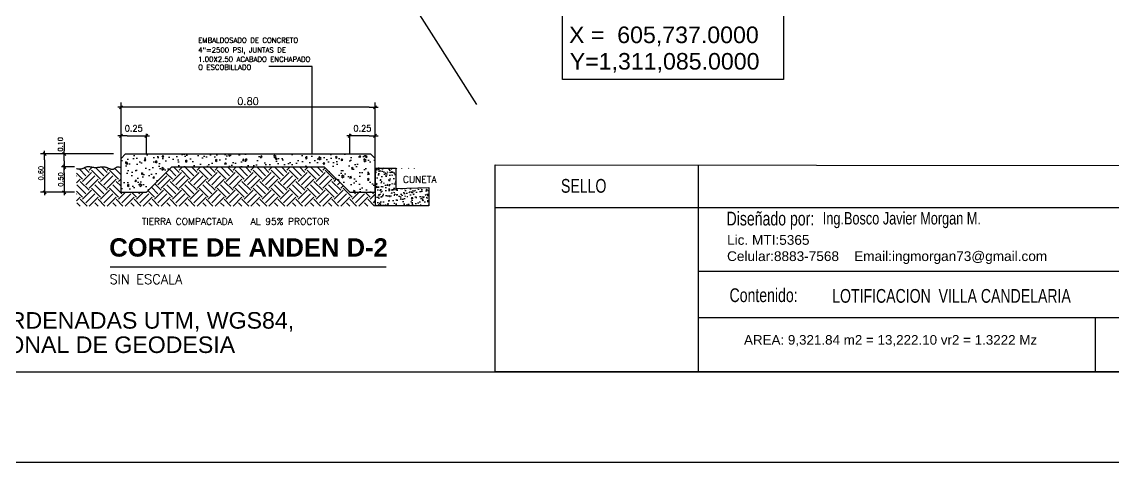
# Model space of a CAD drawing. Header units: millimetres. Extents: x 605064 to 1210630, y 1310999 to 2622410.
# Drawn here: x 605160.1 to 605341.3, y 1310999.4 to 1311072.5 of the extents above; entities that cross this region are included whole.
import ezdxf
from ezdxf.enums import TextEntityAlignment as Align

# ---------------------------------------------------------------- set-up
doc = ezdxf.new("R2010")
doc.units = ezdxf.units.MM
for name, color, linetype in [('CAJETIN', 5, 'Continuous'), ('CERCO', 6, 'Continuous'), ('COTAS', 3, 'Continuous'), ('CVL_CUADCON_TX', 2, 'Continuous'), ('FRAME 025', 7, 'Continuous'), ('PAREDES', 8, 'Continuous')]:
    doc.layers.add(name, color=color, linetype=linetype)
doc.layers.add('FRAME 070', color=7, linetype='Continuous', lineweight=70)
doc.styles.add('ARIALTEXT', font='')
doc.styles.add('PI', font='arial.ttf', dxfattribs={"height": 0.4})
doc.styles.add('PUNTOS PI', font='arial.ttf', dxfattribs={"height": 2.75})
doc.styles.add('ROMANS', font='ROMANS', dxfattribs={"height": 0.2})
doc.styles.get("Standard").update_dxf_attribs({"font": 'arial.ttf'})
doc.styles.add('TSN - Swis721 LtCn BT', font='swisscl.ttf')
doc.styles.get('ARIALTEXT').set_extended_font_data('Arial', bold=True)
doc.dimstyles.get("Standard").update_dxf_attribs({"dimtxt": 0.18, "dimasz": 0.18, "dimexe": 0.18, "dimexo": 0.0625, "dimgap": 0.09, "dimtad": 0, "dimtih": 1, "dimtoh": 1, "dimdec": 4, "dimzin": 0, "dimdsep": 46, "dimtxsty": 'Standard', "dimcen": 0.09, "dimadec": 0, "dimazin": 0, "dimtfac": 1, "dimtdec": 4, "dimtofl": 0, "dimtmove": 0, "dimatfit": 3, "dimfxl": 1, "dimtolj": 1, "dimtzin": 0, "dimarcsym": 0})

# ---------------------------------------------------------------- blocks, each defined once
blk = doc.blocks.new('DEPSA')
at = {"color": 8}
blk.add_line((-1, 0), (0.5, 0), dxfattribs=at)
at = {"color": 4}
blk.add_line((-0.25, -0.25), (0.25, 0.25), dxfattribs=at)

msp = doc.modelspace()

# ---------------------------------------------------------------- hatches: boundary and pattern name
h = msp.add_hatch()
h.set_pattern_fill('AR-CONC', color=6, scale=0.421875, angle=45, style=0)
h.set_pattern_definition([(95, (604309.0537, 1310210.7352), (2.32686, 1.9524674), [0.316406, -3.480469]), (40, (604309.0537, 1310210.7352), (-2.6577795, 1.829959), [0.253125, -2.784375]), (145.4514, (604309.2476, 1310210.898), (-0.3309165, 3.782427), [0.268904, -2.957943]), (91.1842, (604308.457, 1310211.3318), (3.677455, 2.689933), [0.47461, -5.220703]), (141.6356, (604308.7635, 1310211.556), (-0.117699, 5.694096), [0.403356, -4.436914]), (36.1842, (604308.457, 1310211.332), (-0.117703, 5.694096), [0.379687, -4.176562]), (66, (604308.9045, 1310211.481), (2.9816926, 0.5795823), [0.316406, -3.480469]), (11, (604308.9045, 1310211.481), (-1.437364, 2.8890356), [0.253125, -2.784375]), (116.4514, (604309.153, 1310211.5293), (1.544331, 3.468617), [0.268904, -2.957943]), (82.5, (604309.0537, 1310210.7352), (-0.95678375, 1.029332), [0, -2.750625, 0, -2.8265625, 0, -2.7949219]), (52.5, (604309.0537, 1310210.7352), (-0.3918077, 1.9613367), [0, -1.6115625, 0, -2.6873437, 0, -1.0652344]), (12.5, (604308.3884, 1310210.07), (1.6597329, 1.5251657), [0, -1.0546875, 0, -3.290625, 0, -4.3664062]), (2.5, (604308.0901, 1310209.7716), (1.4410827, 2.0383304), [0, -1.3710937, 0, -2.1853125, 0, -3.1007812])])
h.paths.add_polyline_path([(605177.292, 1311050.549), (605176.534, 1311049.791), (605176.534, 1311044.187), (605180.753, 1311044.187), (605184.971, 1311048.406), (605210.284, 1311048.406), (605214.503, 1311044.187), (605218.721, 1311044.187), (605218.721, 1311049.791), (605217.964, 1311050.549)])
at = {"true_color": 0x939598}
h = msp.add_hatch(dxfattribs=at)
h.set_pattern_fill('EARTH', color=252, scale=8.4375, angle=45, style=0)
h.set_pattern_definition([(45, (606116.9071, 1310215.5746), (2e-16, 2.9831067), [2.109375, -2.109375]), (45, (606116.3478, 1310216.134), (2e-16, 2.9831067), [2.109375, -2.109375]), (45, (606115.7884, 1310216.6933), (2e-16, 2.9831067), [2.109375, -2.109375]), (135, (606115.7884, 1310217.0662), (-2.9831067, 5e-16), [2.109375, -2.109375]), (135, (606116.3478, 1310217.6255), (-2.9831067, 5e-16), [2.109375, -2.109375]), (135, (606116.9071, 1310218.1848), (-2.9831067, 5e-16), [2.109375, -2.109375])])
h.paths.add_polyline_path([(605184.971, 1311048.406), (605180.753, 1311044.187), (605176.534, 1311044.187), (605176.534, 1311048.184), (605176.379, 1311048.272), (605176.243, 1311048.331), (605176.125, 1311048.365), (605176.021, 1311048.377), (605175.929, 1311048.37), (605175.849, 1311048.35), (605175.776, 1311048.319), (605175.71, 1311048.282), (605175.648, 1311048.242), (605175.59, 1311048.2), (605175.533, 1311048.158), (605175.443, 1311048.091), (605175.338, 1311048.025), (605175.226, 1311047.982), (605175.098, 1311047.966), (605174.959, 1311047.978), (605174.811, 1311048.014), (605174.693, 1311048.056), (605174.613, 1311048.087), (605174.532, 1311048.122), (605174.45, 1311048.159), (605174.365, 1311048.196), (605174.28, 1311048.232), (605174.192, 1311048.267), (605174.103, 1311048.298), (605174.013, 1311048.324), (605173.921, 1311048.345), (605173.827, 1311048.36), (605173.731, 1311048.37), (605173.633, 1311048.375), (605173.532, 1311048.375), (605173.428, 1311048.372), (605173.322, 1311048.364), (605173.212, 1311048.353), (605173.098, 1311048.339), (605172.982, 1311048.323), (605172.863, 1311048.306), (605172.743, 1311048.291), (605172.622, 1311048.277), (605172.501, 1311048.266), (605172.379, 1311048.26), (605172.259, 1311048.26), (605172.14, 1311048.266), (605172.024, 1311048.278), (605171.909, 1311048.295), (605171.797, 1311048.314), (605171.687, 1311048.335), (605171.581, 1311048.355), (605171.478, 1311048.374), (605171.378, 1311048.391), (605171.282, 1311048.403), (605171.19, 1311048.41), (605171.101, 1311048.413), (605171.014, 1311048.41), (605170.928, 1311048.403), (605170.844, 1311048.389), (605170.761, 1311048.37), (605170.677, 1311048.345), (605170.594, 1311048.314), (605170.51, 1311048.278), (605170.426, 1311048.239), (605170.342, 1311048.199), (605170.258, 1311048.159), (605170.174, 1311048.12), (605170.09, 1311048.085), (605169.964, 1311048.041), (605169.799, 1311048.007), (605169.634, 1311047.997), (605169.467, 1311048.008), (605169.339, 1311048.03), (605169.254, 1311048.05), (605169.145, 1311048.078), (605169.145, 1311041.896), (605218.721, 1311041.896), (605218.721, 1311048.175), (605225.903, 1311048.143), (605225.81, 1311048.121), (605225.712, 1311048.105), (605225.614, 1311048.102), (605225.515, 1311048.112), (605225.414, 1311048.133), (605225.317, 1311048.159), (605225.227, 1311048.185), (605225.173, 1311048.201), (605225.117, 1311048.216), (605225.058, 1311048.229), (605224.995, 1311048.24), (605224.927, 1311048.247), (605224.853, 1311048.251), (605224.772, 1311048.249), (605224.682, 1311048.242), (605224.583, 1311048.228), (605224.477, 1311048.209), (605224.368, 1311048.185), (605224.256, 1311048.16), (605224.146, 1311048.133), (605224.039, 1311048.107), (605223.939, 1311048.083), (605223.847, 1311048.062), (605223.724, 1311048.037), (605223.6, 1311048.023), (605223.499, 1311048.028), (605223.41, 1311048.051), (605223.33, 1311048.087), (605223.24, 1311048.133), (605223.186, 1311048.16), (605223.129, 1311048.185), (605223.067, 1311048.209), (605223, 1311048.228), (605222.928, 1311048.242), (605222.849, 1311048.249), (605222.766, 1311048.251), (605222.678, 1311048.247), (605222.588, 1311048.238), (605222.496, 1311048.226), (605222.404, 1311048.21), (605222.313, 1311048.192), (605222.223, 1311048.173), (605222.137, 1311048.152), (605222.053, 1311048.13), (605221.974, 1311048.109), (605221.897, 1311048.087), (605221.825, 1311048.067), (605221.714, 1311048.036), (605221.598, 1311048.007), (605221.495, 1311047.988), (605221.404, 1311047.983), (605221.319, 1311047.994), (605221.24, 1311048.022), (605221.163, 1311048.066), (605221.09, 1311048.114), (605221.044, 1311048.144), (605220.997, 1311048.173), (605220.946, 1311048.2), (605220.893, 1311048.226), (605220.836, 1311048.247), (605220.777, 1311048.266), (605220.716, 1311048.28), (605220.653, 1311048.291), (605220.591, 1311048.299), (605220.529, 1311048.303), (605220.469, 1311048.303), (605220.411, 1311048.3), (605220.355, 1311048.294), (605220.303, 1311048.284), (605220.253, 1311048.273), (605220.204, 1311048.26), (605220.157, 1311048.246), (605220.08, 1311048.224), (605219.997, 1311048.204), (605219.905, 1311048.192), (605219.813, 1311048.19), (605219.722, 1311048.197), (605219.636, 1311048.213), (605219.556, 1311048.236), (605219.481, 1311048.261), (605219.436, 1311048.276), (605219.39, 1311048.289), (605219.342, 1311048.302), (605219.292, 1311048.313), (605219.24, 1311048.321), (605219.184, 1311048.325), (605219.123, 1311048.324), (605219.057, 1311048.316), (605218.985, 1311048.3), (605218.906, 1311048.273), (605218.818, 1311048.235), (605218.721, 1311048.184), (605218.721, 1311044.187), (605214.503, 1311044.187), (605210.284, 1311048.406)])
at = {"true_color": 0x000000}
h = msp.add_hatch(dxfattribs=at)
h.set_pattern_fill('AR-CONC', color=18, scale=0.01)
h.set_pattern_definition([(50, (302255.6716, 655455.9095), (1.82184669, -0.1593908554), [0.1905, -2.0955]), (355, (302255.6716, 655455.9095), (-0.3524342142, 1.9105684524), [0.1524, -1.6764058417]), (100.4514447, (302255.8234, 655455.8962), (1.469412471, 1.751177519), [0.161900088, -1.780902446]), (46.1842, (302255.6716, 655456.4175), (2.710790409, -0.420423279), [0.28575, -3.14325]), (96.6355576, (302255.8975, 655456.3824), (2.3740413405, 2.474261246), [0.242850231, -2.671356082]), (351.18415117, (302255.6716, 655456.4175), (2.374041341, 2.474261246), [0.228599671, -2.514597319]), (21, (302255.9256, 655456.2905), (1.5161439127, -1.022651982), [0.1905, -2.0955]), (326, (302255.9256, 655456.2905), (0.6180202835, 1.841879661), [0.1524, -1.6764]), (71.451445, (302256.052, 655456.2053), (2.134164193, 0.819227689), [0.161900088, -1.780899376]), (37.5, (302255.6716, 655455.9095), (0.0308860325, 0.84555038873), [0, -1.65608, 0, -1.7018, 0, -1.68275]), (7.5, (302255.6716, 655455.9095), (0.6681966251, 1.0018057482), [0, -0.97028, 0, -1.61798, 0, -0.64135]), (327.5, (302255.1052, 655455.9095), (1.3559059517, -0.0572874399), [0, -0.635, 0, -1.9812, 0, -2.6289]), (317.5, (302254.8512, 655455.9095), (1.4812918139, 0.2542649103), [0, -0.8255, 0, -1.31572, 0, -1.8669])])
h.paths.add_polyline_path([(605222.14, 1311044.823), (605222.14, 1311048.184), (605218.721, 1311048.184), (605218.721, 1311041.971), (605227.649, 1311041.971), (605227.649, 1311044.95)])

# ---------------------------------------------------------------- linework, layer by layer
at = {"color": 8}
for p, q in [((605176.534, 1311049.791), (605176.534, 1311059.072)), ((605217.721, 1311058.304), (605177.534, 1311058.304)), ((605218.721, 1311049.791), (605218.721, 1311059.072)), ((605176.534, 1311049.791), (605176.534, 1311057.236)), ((605218.721, 1311049.791), (605218.721, 1311057.236)), ((605167.097, 1311052.48), (605167.097, 1311051.045)), ((605177.534, 1311053.554), (605179.753, 1311053.554)), ((605180.753, 1311050.549), (605180.753, 1311053.893)), ((605214.503, 1311050.549), (605214.503, 1311053.893)), ((605217.721, 1311053.554), (605215.503, 1311053.554)), ((605175.297, 1311050.549), (605163.189, 1311050.549)), ((605175.297, 1311050.549), (605163.597, 1311050.549)), ((605163.849, 1311049.549), (605163.849, 1311045.187)), ((605167.097, 1311049.406), (605167.097, 1311049.549)), ((605168.797, 1311048.406), (605166.648, 1311048.406)), ((605167.097, 1311047.406), (605167.097, 1311045.187)), ((605168.797, 1311044.187), (605163.189, 1311044.187)), ((605168.797, 1311044.187), (605163.597, 1311044.187))]:
    msp.add_line(p, q, dxfattribs=at)
at = {"color": 7}
for p, q in [((605177.292, 1311050.549), (605176.534, 1311049.791)), ((605176.534, 1311048.184), (605176.534, 1311049.791)), ((605177.292, 1311050.549), (605217.964, 1311050.549)), ((605217.964, 1311050.549), (605218.721, 1311049.791)), ((605218.721, 1311048.184), (605218.721, 1311049.791))]:
    msp.add_line(p, q, dxfattribs=at)
at = {"color": 3}
for p, q in [((605176.534, 1311044.187), (605176.534, 1311048.184)), ((605184.971, 1311048.406), (605180.753, 1311044.187)), ((605184.971, 1311048.406), (605210.284, 1311048.406)), ((605210.284, 1311048.406), (605214.503, 1311044.187)), ((605218.721, 1311044.187), (605218.721, 1311048.184)), ((605176.534, 1311044.187), (605180.753, 1311044.187)), ((605214.503, 1311044.187), (605218.721, 1311044.187))]:
    msp.add_line(p, q, dxfattribs=at)
for p, q in [((605218.721, 1311048.184), (605222.14, 1311048.184)), ((605218.721, 1311048.184), (605218.721, 1311041.971)), ((605222.14, 1311048.184), (605222.14, 1311044.823)), ((605222.14, 1311044.823), (605227.649, 1311044.95)), ((605227.649, 1311044.95), (605227.649, 1311041.971)), ((605218.721, 1311041.971), (605227.649, 1311041.971))]:
    msp.add_line(p, q)
at = {"color": 1}
msp.add_line((605174.711, 1311031.828), (605220.544, 1311031.828), dxfattribs=at)
at = {"color": 0, "lineweight": -2}
msp.add_line((605395.447, 1311031.052), (605272.429, 1311031.052), dxfattribs=at)
msp.add_lwpolyline([(605064.34, 1310999.381), (605483.44, 1310999.381), (605483.44, 1311323.231), (605064.34, 1311323.231)], close=True)
at = {"color": 4}
msp.add_lwpolyline([(605176.534, 1311048.184), (605176.379, 1311048.272), (605176.243, 1311048.331), (605176.125, 1311048.365), (605176.021, 1311048.377), (605175.929, 1311048.37), (605175.849, 1311048.35), (605175.776, 1311048.319), (605175.71, 1311048.282), (605175.648, 1311048.242), (605175.59, 1311048.2), (605175.533, 1311048.158), (605175.479, 1311048.117), (605175.424, 1311048.079), (605175.369, 1311048.044), (605175.313, 1311048.015), (605175.255, 1311047.993), (605175.194, 1311047.978), (605175.129, 1311047.97), (605175.062, 1311047.97), (605174.993, 1311047.975), (605174.921, 1311047.987), (605174.847, 1311048.005), (605174.771, 1311048.028), (605174.693, 1311048.056), (605174.613, 1311048.087), (605174.532, 1311048.122), (605174.45, 1311048.159), (605174.365, 1311048.196), (605174.28, 1311048.232), (605174.192, 1311048.267), (605174.103, 1311048.298), (605174.013, 1311048.324), (605173.921, 1311048.345), (605173.827, 1311048.36), (605173.731, 1311048.37), (605173.633, 1311048.375), (605173.532, 1311048.375), (605173.428, 1311048.372), (605173.322, 1311048.364), (605173.212, 1311048.353), (605173.098, 1311048.339), (605172.982, 1311048.323), (605172.863, 1311048.306), (605172.743, 1311048.291), (605172.622, 1311048.277), (605172.501, 1311048.266), (605172.379, 1311048.26), (605172.259, 1311048.26), (605172.14, 1311048.266), (605172.024, 1311048.278), (605171.909, 1311048.295), (605171.797, 1311048.314), (605171.687, 1311048.335), (605171.581, 1311048.355), (605171.478, 1311048.374), (605171.378, 1311048.391), (605171.282, 1311048.403), (605171.19, 1311048.41), (605171.101, 1311048.413), (605171.014, 1311048.41), (605170.928, 1311048.403), (605170.844, 1311048.389), (605170.761, 1311048.37), (605170.677, 1311048.345), (605170.594, 1311048.314), (605170.51, 1311048.278), (605170.426, 1311048.239), (605170.342, 1311048.199), (605170.258, 1311048.159), (605170.174, 1311048.12), (605170.09, 1311048.085), (605170.006, 1311048.056), (605169.923, 1311048.032), (605169.84, 1311048.015), (605169.757, 1311048.004), (605169.674, 1311047.999), (605169.591, 1311047.999), (605169.508, 1311048.005), (605169.424, 1311048.015), (605169.339, 1311048.03), (605169.254, 1311048.05), (605169.167, 1311048.072), (605169.145, 1311048.079)], dxfattribs=at)
at = {"layer": 'CAJETIN'}
msp.add_line((605079.34, 1311014.381), (605468.44, 1311014.381), dxfattribs=at)
at = {"layer": 'CERCO'}
msp.add_line((605218.869, 1311085), (605235.56, 1311058.74), dxfattribs=at)
at = {"layer": 'COTAS'}
msp.add_lwpolyline([(605249.82, 1311077.128), (605286.53, 1311077.128), (605286.53, 1311062.913), (605249.82, 1311062.913)], close=True, dxfattribs=at)
at = {"layer": 'FRAME 025', "color": 0, "lineweight": -2}
for p, q in [((605238.652, 1311048.734), (605468.383, 1311048.501)), ((605238.652, 1311014.429), (605238.652, 1311048.734)), ((605272.429, 1311014.429), (605272.429, 1311048.734))]:
    msp.add_line(p, q, dxfattribs=at)
at = {"layer": 'FRAME 070', "color": 0, "lineweight": 25}
for p, q in [((605238.652, 1311041.642), (605395.447, 1311041.642)), ((605272.429, 1311023.396), (605395.447, 1311023.396)), ((605338.33, 1311014.521), (605338.33, 1311023.355))]:
    msp.add_line(p, q, dxfattribs=at)
at = {"layer": 'PAREDES', "color": 0}
msp.add_line((605238.674, 1311014.46), (605468.44, 1311014.381), dxfattribs=at)

# ---------------------------------------------------------------- block references
at = {"color": 8}
for p, rotation in [((605176.534, 1311058.304), 180), ((605176.534, 1311053.554), 180), ((605163.849, 1311050.549), 90), ((605167.097, 1311050.549), 90), ((605167.097, 1311048.406), 90), ((605167.097, 1311048.406), 270), ((605163.849, 1311044.187), 270), ((605167.097, 1311044.187), 270)]:
    msp.add_blockref('DEPSA', p, dxfattribs=dict(at, rotation=rotation))
for p in [(605218.721, 1311058.304), (605180.753, 1311053.554), (605218.721, 1311053.554)]:
    msp.add_blockref('DEPSA', p, dxfattribs=at)
at = {"rotation": 180}
msp.add_blockref('DEPSA', (605214.503, 1311053.554), dxfattribs=at)

# ---------------------------------------------------------------- texts
for s, height, style, p in [('EMBALDOSADO DE CONCRETO', 0.84375, 'ROMANS', (605189.346, 1311069.002)), ('4"=2500 PSI, JUNTAS DE', 0.84375, 'ROMANS', (605189.346, 1311067.383)), ('O ESCOBILLADO', 0.84375, 'ROMANS', (605189.346, 1311064.519)), ('1.00X2.50 ACABADO ENCHAPADO', 0.84375, 'ROMANS', (605189.346, 1311065.844)), ('CUNETA', 1.1065, 'ROMANS', (605223.336, 1311045.777)), ('TIERRA COMPACTADA', 1.10655, 'ROMANS', (605179.977, 1311038.79)), ('AL 95% PROCTOR', 1.10655, 'ROMANS', (605198.059, 1311038.79)), ('CUADRO DE DERROTERO CON COORDENADAS UTM, WGS84,', 2.75, 'PI', (605089.826, 1311021.545)), ('Z-16 NO VINCULADA  A LA RED NACIONAL DE GEODESIA', 2.75, 'PI', (605089.826, 1311017.505)), ('AREA: 9,321.84 m2 = 13,222.10 vr2 = 1.3222 Mz', 1.5908, 'PI', (605279.969, 1311018.888))]:
    msp.add_text(s, height=height, dxfattribs=dict(style=style)).set_placement(p)
at = {"color": 1, "style": 'ROMANS'}
msp.add_text('SIN ESCALA', height=1.5787, dxfattribs=at).set_placement((605174.615, 1311028.955))
at = {"attachment_point": 5, "style": 'ROMANS'}
for s, insert, char_height in [('\\A1;0.80', (605197.628, 1311059.296), 1.2), ('\\A1;0.25', (605178.643, 1311054.799), 1), ('\\A1;0.25', (605216.612, 1311054.799), 1)]:
    msp.add_mtext(s, dxfattribs=dict(at, insert=insert, char_height=char_height))
at = {"char_height": 0.8, "attachment_point": 5, "rotation": 90, "style": 'ROMANS'}
for s, insert in [('\\A1;0.10', (605166.483, 1311052.135)), ('\\A1;0.60', (605163.237, 1311047.368)), ('\\A1;0.50', (605166.54, 1311046.297))]:
    msp.add_mtext(s, dxfattribs=dict(at, insert=insert))
at = {"color": 3, "insert": (605174.578, 1311036.546), "char_height": 3.04054, "attachment_point": 1, "style": 'ARIALTEXT'}
msp.add_mtext('CORTE DE ANDEN D-2', dxfattribs=at)
at = {"layer": 'CVL_CUADCON_TX', "color": 251, "true_color": 0x636466, "style": 'PUNTOS PI'}
for s, p in [('X =  605,737.0000', (605250.914, 1311068.947)), ('Y=1,311,085.0000', (605251.036, 1311064.553))]:
    msp.add_text(s, height=2.75, dxfattribs=at).set_placement(p)
at = {"layer": 'CVL_CUADCON_TX', "color": 0, "insert": (605277.157, 1311039.778), "char_height": 1.6173, "width": 55.54266, "attachment_point": 1, "style": 'PUNTOS PI'}
msp.add_mtext('\\PLic. MTI:5365             \\PCelular:8883-7568    Email:ingmorgan73@gmail.com', dxfattribs=at)
at = {"layer": 'FRAME 025', "color": 0, "style": 'TSN - Swis721 LtCn BT'}
for s, height, p in [('SELLO', 2.2807, (605249.585, 1311045.253)), ('Diseñado por:', 2.28068, (605277.075, 1311039.818)), ('Ing.Bosco Javier Morgan M.', 2.05644, (605293.052, 1311039.868)), ('Contenido:', 2.2807, (605277.572, 1311027.1)), ('LOTIFICACION  VILLA CANDELARIA', 2.28068, (605294.613, 1311026.985))]:
    msp.add_text(s, height=height, dxfattribs=at).set_placement(p, align=Align.MIDDLE_LEFT)

# ---------------------------------------------------------------- leaders
at = {"color": 8}
msp.add_leader([(605208.295, 1311050.611), (605208.295, 1311065.063), (605201.085, 1311065.063)], dimstyle='Standard', dxfattribs=at)

doc.saveas('drawing.dxf')
